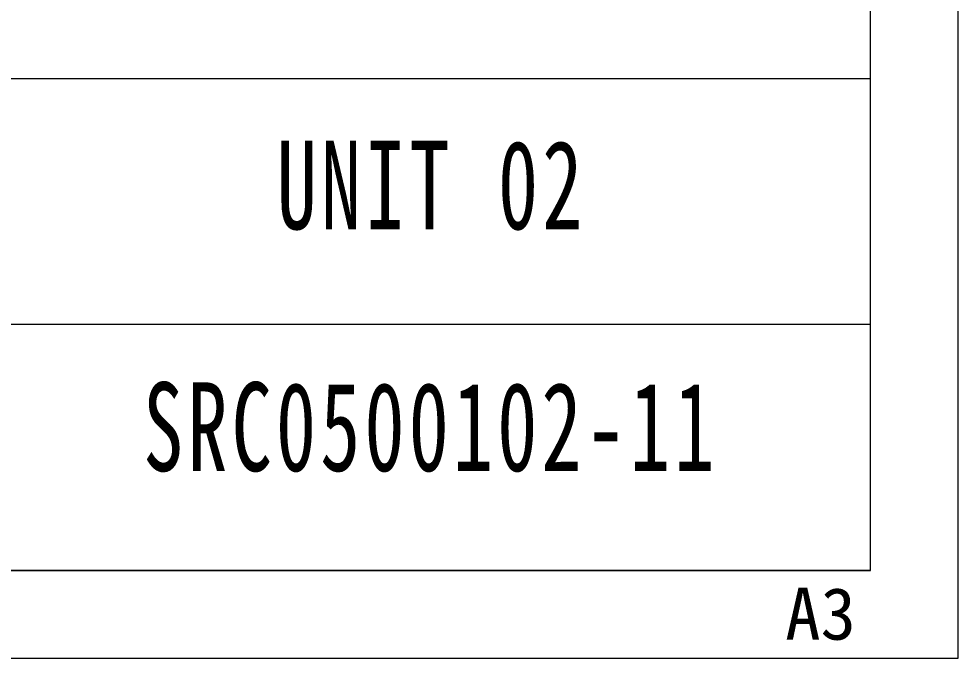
# Model space of a CAD drawing. Header units: millimetres. Extents: x -15766 to 80009, y -9701 to 15159.
# Drawn here: x 2068.8 to 2122.3, y 13253.7 to 13290.1 of the extents above; entities that cross this region are included whole.
import ezdxf

# ---------------------------------------------------------------- set-up
doc = ezdxf.new("R2010")
doc.units = ezdxf.units.MM
for name, color, linetype, lineweight in [('CDRAFT0', 7, 'Continuous', 18), ('title_frame', 7, 'Continuous', 18), ('尺寸线层', 3, 'Continuous', 18), ('粗实线层_1', 7, 'Continuous', 15)]:
    doc.layers.add(name, color=color, linetype=linetype, lineweight=lineweight)
doc.styles.add('STYLE1', font='')
doc.styles.add('标准', font='', dxfattribs={"width": 0.667})
doc.styles.get('STYLE1').set_extended_font_data('宋体')
doc.styles.get('标准').set_extended_font_data('宋体')

# ---------------------------------------------------------------- blocks, each defined once
blk = doc.blocks.new('*X609')
at = {"layer": 'CDRAFT0'}
for p, q in [((420, 0), (420, 297)), ((0, 0), (420, 0))]:
    blk.add_line(p, q, dxfattribs=at)
at = {"layer": '粗实线层_1'}
for p, q in [((415, 5), (415, 292)), ((25, 5), (415, 5))]:
    blk.add_line(p, q, dxfattribs=at)

msp = doc.modelspace()

# ---------------------------------------------------------------- linework, layer by layer
at = {"layer": '粗实线层_1'}
for p, q in [((2117.28225, 13258.73384), (2117.28225, 13314.73384)), ((2117.28225, 13286.73384), (2067.28225, 13286.73384)), ((2117.28225, 13272.73384), (2067.28225, 13272.73384)), ((2117.28225, 13258.73384), (1937.28225, 13258.73384))]:
    msp.add_line(p, q, dxfattribs=at)

# ---------------------------------------------------------------- block references
at = {"layer": 'title_frame'}
msp.add_blockref('*X609', (1702.28225, 13253.73384), dxfattribs=at)

# ---------------------------------------------------------------- texts
at = {"layer": 'title_frame', "color": 3, "insert": (2112.42781, 13254.74032), "char_height": 2.958904, "width": 5.8684932, "attachment_point": 7, "style": 'STYLE1'}
msp.add_mtext('A3', dxfattribs=at)
at = {"layer": '尺寸线层', "char_height": 5.0503058, "attachment_point": 5, "line_spacing_factor": 1.15057, "style": '标准'}
for s, insert, width in [('{\\T1.1;UNIT 02}', (2092.28225, 13280.64754), 29.4580043), ('{\\T1.1;SRC0500102-11}', (2092.23765, 13266.87909), 29.3737905)]:
    msp.add_mtext(s, dxfattribs=dict(at, insert=insert, width=width))

doc.saveas('drawing.dxf')
